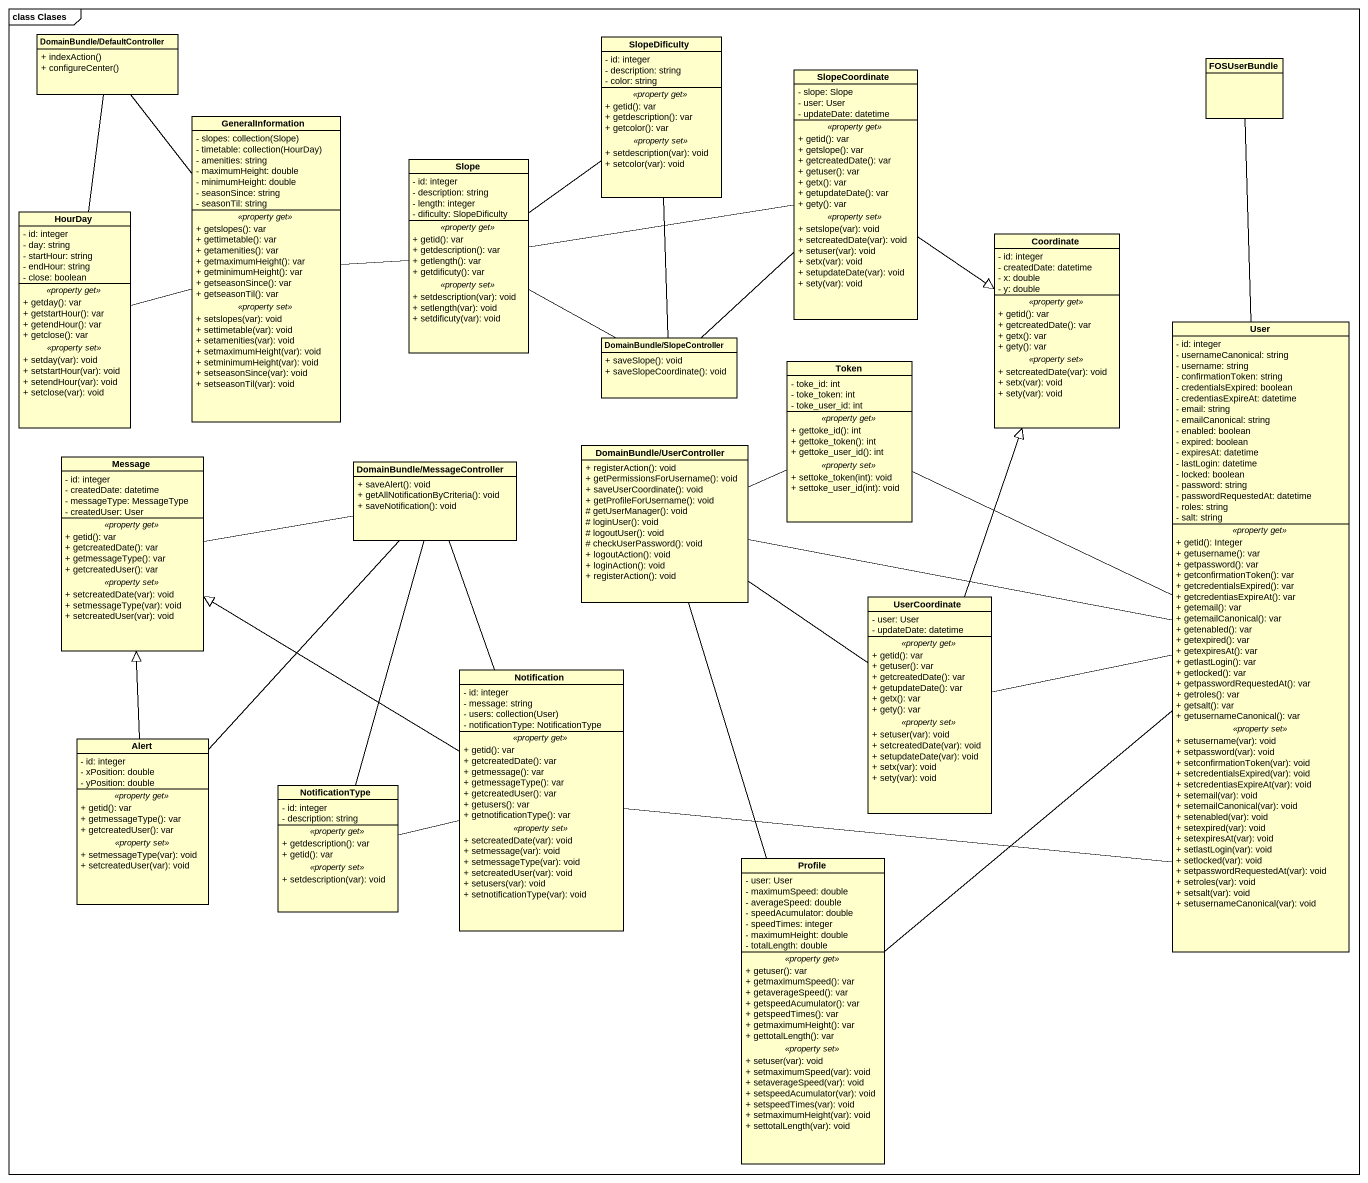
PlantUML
@startuml
mainframe class Clases
hide circle
hide empty members
skinparam classAttributeIconSize 0
class "DomainBundle/DefaultController" as DomainBundle {
  + indexAction()
  + configureCenter()
}
class SlopeDificulty {
  - id: integer
  - description: string
  - color: string
  .. <<property get>> ..
  + getid(): var
  + getdescription(): var
  + getcolor(): var
  .. <<property set>> ..
  + setdescription(var): void
  + setcolor(var): void
}
class SlopeCoordinate {
  - slope: Slope
  - user: User
  - updateDate: datetime
  .. <<property get>> ..
  + getid(): var
  + getslope(): var
  + getcreatedDate(): var
  + getuser(): var
  + getx(): var
  + getupdateDate(): var
  + gety(): var
  .. <<property set>> ..
  + setslope(var): void
  + setcreatedDate(var): void
  + setuser(var): void
  + setx(var): void
  + setupdateDate(var): void
  + sety(var): void
}
class FOSUserBundle
class GeneralInformation {
  {field} - slopes: collection(Slope)
  {field} - timetable: collection(HourDay)
  - amenities: string
  - maximumHeight: double
  - minimumHeight: double
  - seasonSince: string
  - seasonTil: string
  .. <<property get>> ..
  + getslopes(): var
  + gettimetable(): var
  + getamenities(): var
  + getmaximumHeight(): var
  + getminimumHeight(): var
  + getseasonSince(): var
  + getseasonTil(): var
  .. <<property set>> ..
  + setslopes(var): void
  + settimetable(var): void
  + setamenities(var): void
  + setmaximumHeight(var): void
  + setminimumHeight(var): void
  + setseasonSince(var): void
  + setseasonTil(var): void
}
class Slope {
  - id: integer
  - description: string
  - length: integer
  - dificulty: SlopeDificulty
  .. <<property get>> ..
  + getid(): var
  + getdescription(): var
  + getlength(): var
  + getdificuty(): var
  .. <<property set>> ..
  + setdescription(var): void
  + setlength(var): void
  + setdificuty(var): void
}
class HourDay {
  - id: integer
  - day: string
  - startHour: string
  - endHour: string
  - close: boolean
  .. <<property get>> ..
  + getday(): var
  + getstartHour(): var
  + getendHour(): var
  + getclose(): var
  .. <<property set>> ..
  + setday(var): void
  + setstartHour(var): void
  + setendHour(var): void
  + setclose(var): void
}
class Coordinate {
  - id: integer
  - createdDate: datetime
  - x: double
  - y: double
  .. <<property get>> ..
  + getid(): var
  + getcreatedDate(): var
  + getx(): var
  + gety(): var
  .. <<property set>> ..
  + setcreatedDate(var): void
  + setx(var): void
  + sety(var): void
}
class "DomainBundle/SlopeController" as DomainBundle_SlopeController {
  + saveSlope(): void
  + saveSlopeCoordinate(): void
}
class User {
  - id: integer
  - usernameCanonical: string
  - username: string
  - confirmationToken: string
  - credentialsExpired: boolean
  - credentiasExpireAt: datetime
  - email: string
  - emailCanonical: string
  - enabled: boolean
  - expired: boolean
  - expiresAt: datetime
  - lastLogin: datetime
  - locked: boolean
  - password: string
  - passwordRequestedAt: datetime
  - roles: string
  - salt: string
  .. <<property get>> ..
  + getid(): Integer
  + getusername(): var
  + getpassword(): var
  + getconfirmationToken(): var
  + getcredentialsExpired(): var
  + getcredentiasExpireAt(): var
  + getemail(): var
  + getemailCanonical(): var
  + getenabled(): var
  + getexpired(): var
  + getexpiresAt(): var
  + getlastLogin(): var
  + getlocked(): var
  + getpasswordRequestedAt(): var
  + getroles(): var
  + getsalt(): var
  + getusernameCanonical(): var
  .. <<property set>> ..
  + setusername(var): void
  + setpassword(var): void
  + setconfirmationToken(var): void
  + setcredentialsExpired(var): void
  + setcredentiasExpireAt(var): void
  + setemail(var): void
  + setemailCanonical(var): void
  + setenabled(var): void
  + setexpired(var): void
  + setexpiresAt(var): void
  + setlastLogin(var): void
  + setlocked(var): void
  + setpasswordRequestedAt(var): void
  + setroles(var): void
  + setsalt(var): void
  + setusernameCanonical(var): void
}
class Token {
  - toke_id: int
  - toke_token: int
  - toke_user_id: int
  .. <<property get>> ..
  + gettoke_id(): int
  + gettoke_token(): int
  + gettoke_user_id(): int
  .. <<property set>> ..
  + settoke_token(int): void
  + settoke_user_id(int): void
}
class Message {
  - id: integer
  - createdDate: datetime
  - messageType: MessageType
  - createdUser: User
  .. <<property get>> ..
  + getid(): var
  + getcreatedDate(): var
  + getmessageType(): var
  + getcreatedUser(): var
  .. <<property set>> ..
  + setcreatedDate(var): void
  + setmessageType(var): void
  + setcreatedUser(var): void
}
class "DomainBundle/MessageController" as DomainBundle_2 {
  + saveAlert(): void
  + getAllNotificationByCriteria(): void
  + saveNotification(): void
}
class "DomainBundle/UserController" as DomainBundle_UserController {
  + registerAction(): void
  + getPermissionsForUsername(): void
  + saveUserCoordinate(): void
  + getProfileForUsername(): void
  # getUserManager(): void
  # loginUser(): void
  # logoutUser(): void
  # checkUserPassword(): void
  + logoutAction(): void
  + loginAction(): void
  + registerAction(): void
}
class UserCoordinate {
  - user: User
  - updateDate: datetime
  .. <<property get>> ..
  + getid(): var
  + getuser(): var
  + getcreatedDate(): var
  + getupdateDate(): var
  + getx(): var
  + gety(): var
  .. <<property set>> ..
  + setuser(var): void
  + setcreatedDate(var): void
  + setupdateDate(var): void
  + setx(var): void
  + sety(var): void
}
class Notification {
  - id: integer
  - message: string
  {field} - users: collection(User)
  - notificationType: NotificationType
  .. <<property get>> ..
  + getid(): var
  + getcreatedDate(): var
  + getmessage(): var
  + getmessageType(): var
  + getcreatedUser(): var
  + getusers(): var
  + getnotificationType(): var
  .. <<property set>> ..
  + setcreatedDate(var): void
  + setmessage(var): void
  + setmessageType(var): void
  + setcreatedUser(var): void
  + setusers(var): void
  + setnotificationType(var): void
}
class Alert {
  - id: integer
  - xPosition: double
  - yPosition: double
  .. <<property get>> ..
  + getid(): var
  + getmessageType(): var
  + getcreatedUser(): var
  .. <<property set>> ..
  + setmessageType(var): void
  + setcreatedUser(var): void
}
class NotificationType {
  - id: integer
  - description: string
  .. <<property get>> ..
  + getdescription(): var
  + getid(): var
  .. <<property set>> ..
  + setdescription(var): void
}
class Profile {
  - user: User
  - maximumSpeed: double
  - averageSpeed: double
  - speedAcumulator: double
  - speedTimes: integer
  - maximumHeight: double
  - totalLength: double
  .. <<property get>> ..
  + getuser(): var
  + getmaximumSpeed(): var
  + getaverageSpeed(): var
  + getspeedAcumulator(): var
  + getspeedTimes(): var
  + getmaximumHeight(): var
  + gettotalLength(): var
  .. <<property set>> ..
  + setuser(var): void
  + setmaximumSpeed(var): void
  + setaverageSpeed(var): void
  + setspeedAcumulator(var): void
  + setspeedTimes(var): void
  + setmaximumHeight(var): void
  + settotalLength(var): void
}
SlopeCoordinate --|> Coordinate
GeneralInformation -up- DomainBundle
GeneralInformation -right- Slope
Slope -up- SlopeDificulty
Slope -right- SlopeCoordinate
HourDay -up- DomainBundle
HourDay -right- GeneralInformation
DomainBundle_SlopeController -up- SlopeDificulty
DomainBundle_SlopeController -up- SlopeCoordinate
DomainBundle_SlopeController -left- Slope
User -up- FOSUserBundle
User -left- DomainBundle_UserController
User -left- UserCoordinate
User -left- Notification
Token -right- User
Message -right- DomainBundle_2
DomainBundle_UserController -right- Token
UserCoordinate -up-|> Coordinate
UserCoordinate -up- DomainBundle_UserController
Notification -up-|> Message
Notification -up- DomainBundle_2
Alert -up-|> Message
Alert -up- DomainBundle_2
NotificationType -up- DomainBundle_2
NotificationType -right- Notification
Profile -up- User
Profile -up- DomainBundle_UserController
@enduml
